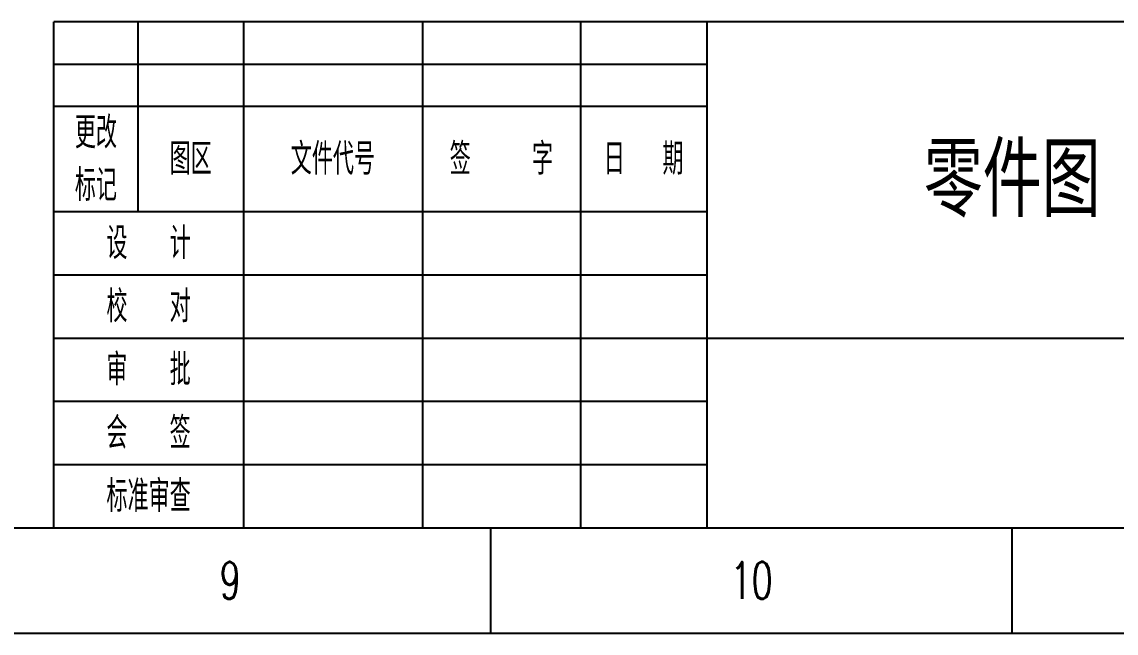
# Model space of a CAD drawing. Header units: millimetres. Extents: x 0 to 594, y 0 to 841.
# Drawn here: x 401 to 504.9, y 0 to 58 of the extents above; entities that cross this region are included whole.
import ezdxf
from ezdxf.enums import TextEntityAlignment as Align

# ---------------------------------------------------------------- set-up
doc = ezdxf.new("R2010")
doc.units = ezdxf.units.MM
doc.layers.add('PDM_Title', color=7, linetype='Continuous')
doc.styles.add('HZ', font='TXT.SHX', dxfattribs={"width": 0.667, "bigfont": 'HZTXT.SHX'})

# ---------------------------------------------------------------- blocks, each defined once
blk = doc.blocks.new('FitPDM_DWGFrame')
at = {"layer": 'PDM_Title', "color": 0}
for p, q in [((584, 58), (404, 58)), ((404, 10), (404, 58)), ((25, 10), (584, 10))]:
    blk.add_line(p, q, dxfattribs=at)
at = {"layer": 'PDM_Title', "color": 2}
for p, q in [((412, 40), (412, 58)), ((422, 58), (422, 10)), ((439, 58), (439, 10)), ((454, 58), (454, 10)), ((466, 58), (466, 10)), ((404, 54), (466, 54)), ((404, 50), (466, 50)), ((404, 40), (466, 40)), ((404, 34), (466, 34)), ((404, 28), (466, 28)), ((466, 28), (524, 28)), ((404, 22), (466, 22)), ((404, 16), (466, 16)), ((445.5, 0), (445.5, 10)), ((495, 0), (495, 10)), ((0, 0), (594, 0))]:
    blk.add_line(p, q, dxfattribs=at)
at = {"layer": 'PDM_Title', "color": 2, "style": 'HZ'}
for s, height, width, p in [('更改', 3, 0.667, (408, 47.5)), ('文件代号', 3, 0.667, (430.5, 45)), ('签   字', 3, 0.667, (446.5, 45)), ('日  期', 3, 0.667, (460, 45)), ('零件图', 7, 0.8, (495, 43)), ('图区', 3, 0.667, (417, 45)), ('标记', 3, 0.667, (408, 42.5)), ('设\u3000\u3000计', 3, 0.667, (413, 37)), ('校\u3000\u3000对', 3, 0.667, (413, 31)), ('审\u3000\u3000批', 3, 0.667, (413, 25)), ('会\u3000\u3000签', 3, 0.667, (413, 19)), ('标准审查', 3, 0.667, (413, 13)), ('9', 3.5, 0.667, (420.75, 5)), ('10', 3.5, 0.667, (470.25, 5))]:
    blk.add_text(s, height=height, dxfattribs=dict(at, width=width)).set_placement(p, align=Align.MIDDLE_CENTER)

msp = doc.modelspace()

# ---------------------------------------------------------------- block references
at = {"layer": 'PDM_Title'}
msp.add_blockref('FitPDM_DWGFrame', (0, 0), dxfattribs=at)

doc.saveas('drawing.dxf')
